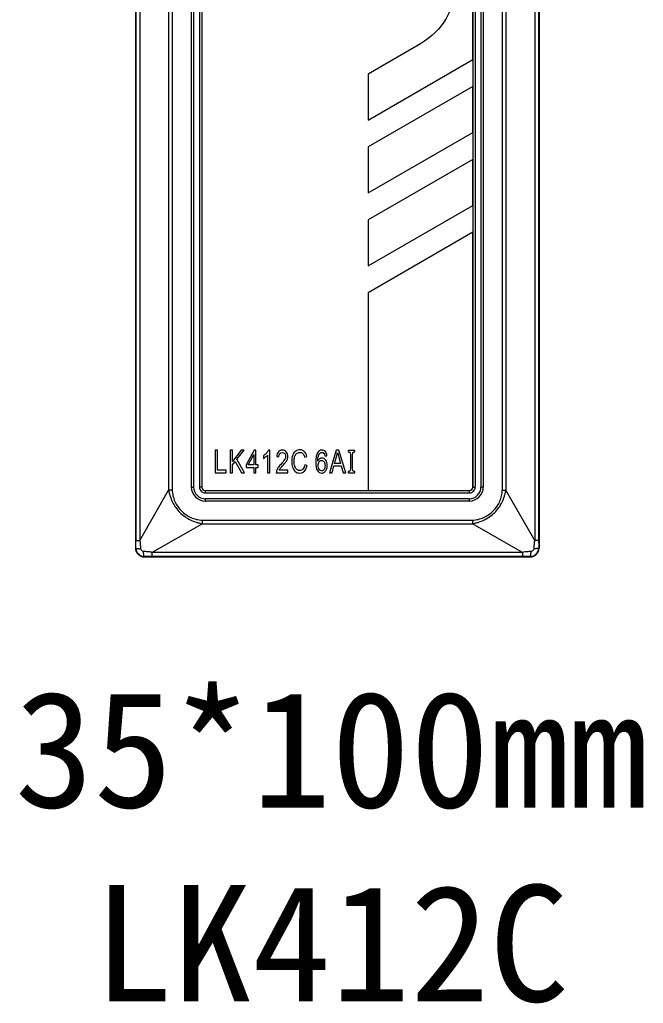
# Model space of a CAD drawing. Header units: millimetres. Extents: x 33157 to 59611, y -29750 to 1750.
# Drawn here: x 54111.2 to 54164.8, y -4055.3 to -3970.7 of the extents above; entities that cross this region are included whole.
import ezdxf

# ---------------------------------------------------------------- set-up
doc = ezdxf.new("R2010")
doc.units = ezdxf.units.MM
doc.layers.get('0').update_dxf_attribs({"lineweight": 18})
doc.layers.add('细实线', color=7, linetype='Continuous', lineweight=20)
doc.styles.add('WMF-宋体0', font='')
doc.styles.get('WMF-宋体0').set_extended_font_data('宋体')

msp = doc.modelspace()

# ---------------------------------------------------------------- linework, layer by layer
at = {"lineweight": 9}
for p, q in [((54121.109, -3917.66), (54121.109, -4016.16)), ((54121.147, -3918.324), (54121.147, -4015.496)), ((54121.489, -3918.324), (54121.489, -4015.496)), ((54155.43, -3918.324), (54155.43, -4015.496)), ((54155.771, -3918.324), (54155.771, -4015.496)), ((54155.809, -3917.66), (54155.809, -4016.16)), ((54123.955, -3922.641), (54123.955, -4011.179)), ((54124.271, -3922.641), (54124.271, -4011.179)), ((54125.909, -3922.91), (54125.909, -4010.91)), ((54126.109, -3922.91), (54126.109, -4010.91)), ((54126.609, -3922.91), (54126.609, -4010.91)), ((54126.809, -3922.91), (54126.809, -4010.91)), ((54150.109, -3922.91), (54150.109, -4010.91)), ((54150.309, -3922.91), (54150.309, -4010.91)), ((54150.809, -3922.91), (54150.809, -4010.91)), ((54151.009, -3922.91), (54151.009, -4010.91)), ((54152.647, -3922.641), (54152.647, -4011.179)), ((54152.963, -3922.641), (54152.963, -4011.179)), ((54123.955, -4011.179), (54123.955, -4011.179)), ((54124.271, -4011.179), (54124.271, -4011.179)), ((54126.109, -4010.91), (54126.109, -4010.91)), ((54126.809, -4010.91), (54126.809, -4010.91)), ((54127.109, -4011.21), (54127.109, -4011.21)), ((54127.109, -4011.21), (54127.109, -4011.41)), ((54149.809, -4011.21), (54149.809, -4011.21)), ((54149.809, -4011.21), (54149.809, -4011.21)), ((54149.809, -4011.21), (54149.809, -4011.41)), ((54149.809, -4011.21), (54149.809, -4011.21)), ((54150.309, -4010.91), (54150.309, -4010.91)), ((54151.009, -4010.91), (54151.009, -4010.91)), ((54152.963, -4011.179), (54152.963, -4011.179)), ((54127.109, -4011.91), (54127.109, -4011.91)), ((54127.109, -4011.91), (54127.109, -4012.11)), ((54149.809, -4011.41), (54149.809, -4011.41)), ((54149.809, -4011.91), (54149.809, -4011.91)), ((54149.809, -4011.91), (54149.809, -4011.91)), ((54149.809, -4011.91), (54149.809, -4012.11)), ((54149.809, -4012.11), (54149.809, -4012.11)), ((54126.84, -4013.748), (54126.84, -4013.748)), ((54126.84, -4013.748), (54126.84, -4014.064)), ((54150.079, -4013.748), (54150.079, -4013.748)), ((54150.079, -4013.748), (54150.079, -4013.748)), ((54150.079, -4013.748), (54150.079, -4014.064)), ((54126.84, -4014.064), (54126.84, -4014.064)), ((54150.079, -4014.064), (54150.079, -4014.064)), ((54121.489, -4015.496), (54121.489, -4015.496)), ((54155.771, -4015.496), (54155.771, -4015.496)), ((54121.146, -4016.16), (54121.146, -4016.16)), ((54155.809, -4016.16), (54155.809, -4016.16)), ((54121.859, -4016.873), (54121.859, -4016.873)), ((54121.859, -4016.873), (54121.859, -4016.91)), ((54122.523, -4016.53), (54122.523, -4016.53)), ((54122.523, -4016.53), (54122.523, -4016.872)), ((54154.395, -4016.53), (54154.395, -4016.53)), ((54154.395, -4016.53), (54154.395, -4016.53)), ((54154.395, -4016.53), (54154.395, -4016.872)), ((54154.395, -4016.872), (54154.395, -4016.872)), ((54155.059, -4016.873), (54155.059, -4016.873)), ((54155.059, -4016.873), (54155.059, -4016.91)), ((54155.059, -4016.91), (54155.059, -4016.91))]:
    msp.add_line(p, q, dxfattribs=at)
for points, knots in [([(54148.609, -3922.61), (54148.609, -3922.61), (54149.809, -3922.61), (54149.809, -3922.61), (54149.974, -3922.61), (54150.109, -3922.745), (54150.109, -3922.91), (54150.109, -3922.91), (54150.109, -3974.167), (54150.109, -3974.167), (54150.109, -3974.167), (54141.109, -3979.363), (54141.109, -3979.363), (54141.109, -3979.363), (54141.109, -3975.406), (54141.109, -3975.406), (54141.109, -3975.406), (54145.609, -3972.808), (54145.609, -3972.808), (54147.517, -3971.706), (54148.609, -3969.815), (54148.609, -3967.612), (54148.609, -3967.612), (54148.609, -3922.61), (54148.609, -3922.61)], [0, 0, 0, 0, 145624.09115, 145624.09115, 145624.09115, 291248.1823, 291248.1823, 291248.1823, 436872.27345, 436872.27345, 436872.27345, 582496.3646, 582496.3646, 582496.3646, 728120.45575, 728120.45575, 728120.45575, 873744.5469, 873744.5469, 873744.5469, 1019368.63805, 1019368.63805, 1019368.63805, 1164992.7292, 1164992.7292, 1164992.7292, 1164992.7292]), ([(54150.109, -3976.477), (54150.109, -3976.477), (54150.109, -3980.434), (54150.109, -3980.434), (54150.109, -3980.434), (54141.109, -3985.63), (54141.109, -3985.63), (54141.109, -3985.63), (54141.109, -3981.673), (54141.109, -3981.673), (54141.109, -3981.673), (54150.109, -3976.477), (54150.109, -3976.477)], [0, 0, 0, 0, 155636.982052, 155636.982052, 155636.982052, 311273.964105, 311273.964105, 311273.964105, 466910.946157, 466910.946157, 466910.946157, 622547.928209, 622547.928209, 622547.928209, 622547.928209]), ([(54150.109, -3982.744), (54150.109, -3982.744), (54150.109, -3986.701), (54150.109, -3986.701), (54150.109, -3986.701), (54141.109, -3991.898), (54141.109, -3991.898), (54141.109, -3991.898), (54141.109, -3987.94), (54141.109, -3987.94), (54141.109, -3987.94), (54150.109, -3982.744), (54150.109, -3982.744)], [0, 0, 0, 0, 155646.516751, 155646.516751, 155646.516751, 311293.033503, 311293.033503, 311293.033503, 466939.550254, 466939.550254, 466939.550254, 622586.067006, 622586.067006, 622586.067006, 622586.067006]), ([(54150.109, -3989.011), (54150.109, -3989.011), (54150.109, -4010.91), (54150.109, -4010.91), (54150.109, -4011.075), (54149.974, -4011.21), (54149.809, -4011.21), (54149.809, -4011.21), (54141.109, -4011.21), (54141.109, -4011.21), (54141.109, -4011.21), (54141.109, -3994.207), (54141.109, -3994.207), (54141.109, -3994.207), (54150.109, -3989.011), (54150.109, -3989.011)], [0, 0, 0, 0, 151266.242005, 151266.242005, 151266.242005, 302532.484009, 302532.484009, 302532.484009, 453798.726014, 453798.726014, 453798.726014, 605064.968019, 605064.968019, 605064.968019, 756331.210023, 756331.210023, 756331.210023, 756331.210023]), ([(54127.959, -4009.678), (54127.959, -4009.678), (54127.959, -4007.743), (54127.959, -4007.743), (54127.959, -4007.743), (54128.158, -4007.743), (54128.158, -4007.743), (54128.158, -4007.743), (54128.158, -4009.451), (54128.158, -4009.451), (54128.158, -4009.451), (54128.894, -4009.451), (54128.894, -4009.451), (54128.894, -4009.451), (54128.894, -4009.678), (54128.894, -4009.678), (54128.894, -4009.678), (54127.959, -4009.678), (54127.959, -4009.678)], [0, 0, 0, 0, 149012.941153, 149012.941153, 149012.941153, 298025.882306, 298025.882306, 298025.882306, 447038.82346, 447038.82346, 447038.82346, 596051.764613, 596051.764613, 596051.764613, 745064.705766, 745064.705766, 745064.705766, 894077.646919, 894077.646919, 894077.646919, 894077.646919]), ([(54129.238, -4009.678), (54129.238, -4009.678), (54129.238, -4007.743), (54129.238, -4007.743), (54129.238, -4007.743), (54129.437, -4007.743), (54129.437, -4007.743), (54129.437, -4007.743), (54129.437, -4008.702), (54129.437, -4008.702), (54129.437, -4008.702), (54130.18, -4007.743), (54130.18, -4007.743), (54130.18, -4007.743), (54130.448, -4007.743), (54130.448, -4007.743), (54130.448, -4007.743), (54129.821, -4008.527), (54129.821, -4008.527), (54129.821, -4008.527), (54130.476, -4009.678), (54130.476, -4009.678), (54130.476, -4009.678), (54130.214, -4009.678), (54130.214, -4009.678), (54130.214, -4009.678), (54129.682, -4008.701), (54129.682, -4008.701), (54129.682, -4008.701), (54129.437, -4009.007), (54129.437, -4009.007), (54129.437, -4009.007), (54129.437, -4009.678), (54129.437, -4009.678), (54129.437, -4009.678), (54129.238, -4009.678), (54129.238, -4009.678)], [0, 0, 0, 0, 142386.605325, 142386.605325, 142386.605325, 284773.21065, 284773.21065, 284773.21065, 427159.815976, 427159.815976, 427159.815976, 569546.421301, 569546.421301, 569546.421301, 711933.026626, 711933.026626, 711933.026626, 854319.631951, 854319.631951, 854319.631951, 996706.237277, 996706.237277, 996706.237277, 1139092.842602, 1139092.842602, 1139092.842602, 1281479.447927, 1281479.447927, 1281479.447927, 1423866.053252, 1423866.053252, 1423866.053252, 1566252.658577, 1566252.658577, 1566252.658577, 1708639.263903, 1708639.263903, 1708639.263903, 1708639.263903]), ([(54131.271, -4009.678), (54131.271, -4009.678), (54131.271, -4009.216), (54131.271, -4009.216), (54131.271, -4009.216), (54130.621, -4009.216), (54130.621, -4009.216), (54130.621, -4009.216), (54130.621, -4008.997), (54130.621, -4008.997), (54130.621, -4008.997), (54131.305, -4007.743), (54131.305, -4007.743), (54131.305, -4007.743), (54131.455, -4007.743), (54131.455, -4007.743), (54131.455, -4007.743), (54131.455, -4008.997), (54131.455, -4008.997), (54131.455, -4008.997), (54131.658, -4008.997), (54131.658, -4008.997), (54131.658, -4008.997), (54131.658, -4009.216), (54131.658, -4009.216), (54131.658, -4009.216), (54131.455, -4009.216), (54131.455, -4009.216), (54131.455, -4009.216), (54131.455, -4009.678), (54131.455, -4009.678), (54131.455, -4009.678), (54131.271, -4009.678), (54131.271, -4009.678)], [0, 0, 0, 0, 142808.965288, 142808.965288, 142808.965288, 285617.930576, 285617.930576, 285617.930576, 428426.895864, 428426.895864, 428426.895864, 571235.861152, 571235.861152, 571235.861152, 714044.82644, 714044.82644, 714044.82644, 856853.791728, 856853.791728, 856853.791728, 999662.757016, 999662.757016, 999662.757016, 1142471.722304, 1142471.722304, 1142471.722304, 1285280.687593, 1285280.687593, 1285280.687593, 1428089.652881, 1428089.652881, 1428089.652881, 1570898.618169, 1570898.618169, 1570898.618169, 1570898.618169]), ([(54132.653, -4009.678), (54132.653, -4009.678), (54132.468, -4009.678), (54132.468, -4009.678), (54132.468, -4009.678), (54132.468, -4008.163), (54132.468, -4008.163), (54132.424, -4008.218), (54132.366, -4008.273), (54132.294, -4008.327), (54132.223, -4008.382), (54132.158, -4008.423), (54132.101, -4008.45), (54132.101, -4008.45), (54132.101, -4008.22), (54132.101, -4008.22), (54132.203, -4008.158), (54132.293, -4008.082), (54132.37, -4007.993), (54132.447, -4007.904), (54132.502, -4007.818), (54132.534, -4007.734), (54132.534, -4007.734), (54132.653, -4007.734), (54132.653, -4007.734), (54132.653, -4007.734), (54132.653, -4009.678), (54132.653, -4009.678)], [0, 0, 0, 0, 144377.80983, 144377.80983, 144377.80983, 288755.61966, 288755.61966, 288755.61966, 433133.42949, 433133.42949, 433133.42949, 577511.23932, 577511.23932, 577511.23932, 721889.04915, 721889.04915, 721889.04915, 866266.85898, 866266.85898, 866266.85898, 1010644.66881, 1010644.66881, 1010644.66881, 1155022.47864, 1155022.47864, 1155022.47864, 1299400.28847, 1299400.28847, 1299400.28847, 1299400.28847]), ([(54134.205, -4009.451), (54134.205, -4009.451), (54134.205, -4009.678), (54134.205, -4009.678), (54134.205, -4009.678), (54133.214, -4009.678), (54133.214, -4009.678), (54133.213, -4009.62), (54133.22, -4009.565), (54133.236, -4009.512), (54133.261, -4009.425), (54133.302, -4009.339), (54133.358, -4009.255), (54133.414, -4009.171), (54133.494, -4009.074), (54133.599, -4008.963), (54133.761, -4008.791), (54133.871, -4008.654), (54133.928, -4008.553), (54133.986, -4008.452), (54134.015, -4008.357), (54134.015, -4008.267), (54134.015, -4008.173), (54133.989, -4008.093), (54133.937, -4008.029), (54133.884, -4007.964), (54133.816, -4007.932), (54133.732, -4007.932), (54133.643, -4007.932), (54133.572, -4007.966), (54133.519, -4008.034), (54133.466, -4008.102), (54133.439, -4008.197), (54133.438, -4008.318), (54133.438, -4008.318), (54133.25, -4008.294), (54133.25, -4008.294), (54133.263, -4008.112), (54133.311, -4007.973), (54133.396, -4007.878), (54133.481, -4007.782), (54133.594, -4007.734), (54133.736, -4007.734), (54133.88, -4007.734), (54133.994, -4007.786), (54134.077, -4007.889), (54134.161, -4007.992), (54134.203, -4008.12), (54134.203, -4008.272), (54134.203, -4008.35), (54134.191, -4008.426), (54134.166, -4008.501), (54134.142, -4008.576), (54134.101, -4008.655), (54134.044, -4008.738), (54133.987, -4008.82), (54133.893, -4008.934), (54133.761, -4009.078), (54133.651, -4009.198), (54133.579, -4009.279), (54133.548, -4009.322), (54133.517, -4009.365), (54133.491, -4009.407), (54133.47, -4009.451), (54133.47, -4009.451), (54134.205, -4009.451), (54134.205, -4009.451)], [0, 0, 0, 0, 139385.163439, 139385.163439, 139385.163439, 278770.326878, 278770.326878, 278770.326878, 418155.490317, 418155.490317, 418155.490317, 557540.653756, 557540.653756, 557540.653756, 696925.817194, 696925.817194, 696925.817194, 836310.980633, 836310.980633, 836310.980633, 975696.144072, 975696.144072, 975696.144072, 1115081.307511, 1115081.307511, 1115081.307511, 1254466.47095, 1254466.47095, 1254466.47095, 1393851.634389, 1393851.634389, 1393851.634389, 1533236.797828, 1533236.797828, 1533236.797828, 1672621.961267, 1672621.961267, 1672621.961267, 1812007.124706, 1812007.124706, 1812007.124706, 1951392.288144, 1951392.288144, 1951392.288144, 2090777.451583, 2090777.451583, 2090777.451583, 2230162.615022, 2230162.615022, 2230162.615022, 2369547.778461, 2369547.778461, 2369547.778461, 2508932.9419, 2508932.9419, 2508932.9419, 2648318.105339, 2648318.105339, 2648318.105339, 2787703.268778, 2787703.268778, 2787703.268778, 2927088.432217, 2927088.432217, 2927088.432217, 3066473.595656, 3066473.595656, 3066473.595656, 3066473.595656]), ([(54135.66, -4008.999), (54135.66, -4008.999), (54135.858, -4009.064), (54135.858, -4009.064), (54135.817, -4009.274), (54135.742, -4009.434), (54135.635, -4009.544), (54135.527, -4009.655), (54135.395, -4009.71), (54135.24, -4009.71), (54135.079, -4009.71), (54134.948, -4009.668), (54134.846, -4009.583), (54134.745, -4009.498), (54134.669, -4009.375), (54134.616, -4009.214), (54134.564, -4009.053), (54134.537, -4008.88), (54134.537, -4008.696), (54134.537, -4008.494), (54134.567, -4008.319), (54134.626, -4008.169), (54134.686, -4008.019), (54134.771, -4007.905), (54134.88, -4007.827), (54134.99, -4007.749), (54135.111, -4007.71), (54135.243, -4007.71), (54135.392, -4007.71), (54135.518, -4007.759), (54135.62, -4007.858), (54135.722, -4007.957), (54135.793, -4008.095), (54135.833, -4008.273), (54135.833, -4008.273), (54135.639, -4008.333), (54135.639, -4008.333), (54135.604, -4008.192), (54135.554, -4008.089), (54135.488, -4008.025), (54135.422, -4007.961), (54135.339, -4007.929), (54135.239, -4007.929), (54135.125, -4007.929), (54135.028, -4007.965), (54134.951, -4008.036), (54134.874, -4008.107), (54134.82, -4008.203), (54134.789, -4008.323), (54134.758, -4008.443), (54134.742, -4008.567), (54134.742, -4008.694), (54134.742, -4008.859), (54134.76, -4009.002), (54134.797, -4009.125), (54134.834, -4009.248), (54134.892, -4009.339), (54134.97, -4009.4), (54135.048, -4009.461), (54135.132, -4009.491), (54135.223, -4009.491), (54135.334, -4009.491), (54135.427, -4009.45), (54135.504, -4009.367), (54135.581, -4009.284), (54135.633, -4009.162), (54135.66, -4008.999)], [0, 0, 0, 0, 139388.392898, 139388.392898, 139388.392898, 278776.785797, 278776.785797, 278776.785797, 418165.178695, 418165.178695, 418165.178695, 557553.571594, 557553.571594, 557553.571594, 696941.964492, 696941.964492, 696941.964492, 836330.357391, 836330.357391, 836330.357391, 975718.750289, 975718.750289, 975718.750289, 1115107.143187, 1115107.143187, 1115107.143187, 1254495.536086, 1254495.536086, 1254495.536086, 1393883.928984, 1393883.928984, 1393883.928984, 1533272.321883, 1533272.321883, 1533272.321883, 1672660.714781, 1672660.714781, 1672660.714781, 1812049.10768, 1812049.10768, 1812049.10768, 1951437.500578, 1951437.500578, 1951437.500578, 2090825.893476, 2090825.893476, 2090825.893476, 2230214.286375, 2230214.286375, 2230214.286375, 2369602.679273, 2369602.679273, 2369602.679273, 2508991.072172, 2508991.072172, 2508991.072172, 2648379.46507, 2648379.46507, 2648379.46507, 2787767.857969, 2787767.857969, 2787767.857969, 2927156.250867, 2927156.250867, 2927156.250867, 3066544.643766, 3066544.643766, 3066544.643766, 3066544.643766]), ([(54137.566, -4008.216), (54137.566, -4008.216), (54137.384, -4008.234), (54137.384, -4008.234), (54137.368, -4008.141), (54137.345, -4008.073), (54137.314, -4008.031), (54137.265, -4007.963), (54137.203, -4007.929), (54137.13, -4007.929), (54137.071, -4007.929), (54137.019, -4007.95), (54136.974, -4007.993), (54136.916, -4008.047), (54136.871, -4008.126), (54136.837, -4008.231), (54136.803, -4008.336), (54136.786, -4008.485), (54136.784, -4008.678), (54136.829, -4008.591), (54136.883, -4008.526), (54136.947, -4008.484), (54137.011, -4008.442), (54137.078, -4008.421), (54137.149, -4008.421), (54137.271, -4008.421), (54137.376, -4008.479), (54137.462, -4008.596), (54137.548, -4008.713), (54137.591, -4008.863), (54137.591, -4009.048), (54137.591, -4009.17), (54137.571, -4009.283), (54137.531, -4009.387), (54137.49, -4009.492), (54137.435, -4009.571), (54137.363, -4009.627), (54137.293, -4009.682), (54137.212, -4009.71), (54137.122, -4009.71), (54136.969, -4009.71), (54136.844, -4009.637), (54136.748, -4009.492), (54136.651, -4009.346), (54136.603, -4009.106), (54136.603, -4008.772), (54136.603, -4008.398), (54136.656, -4008.126), (54136.763, -4007.956), (54136.857, -4007.808), (54136.982, -4007.734), (54137.141, -4007.734), (54137.259, -4007.734), (54137.356, -4007.777), (54137.431, -4007.862), (54137.506, -4007.948), (54137.551, -4008.065), (54137.566, -4008.216)], [0, 0, 0, 0, 139858.194679, 139858.194679, 139858.194679, 279716.389358, 279716.389358, 279716.389358, 419574.584038, 419574.584038, 419574.584038, 559432.778717, 559432.778717, 559432.778717, 699290.973396, 699290.973396, 699290.973396, 839149.168075, 839149.168075, 839149.168075, 979007.362755, 979007.362755, 979007.362755, 1118865.557434, 1118865.557434, 1118865.557434, 1258723.752113, 1258723.752113, 1258723.752113, 1398581.946792, 1398581.946792, 1398581.946792, 1538440.141472, 1538440.141472, 1538440.141472, 1678298.336151, 1678298.336151, 1678298.336151, 1818156.53083, 1818156.53083, 1818156.53083, 1958014.725509, 1958014.725509, 1958014.725509, 2097872.920189, 2097872.920189, 2097872.920189, 2237731.114868, 2237731.114868, 2237731.114868, 2377589.309547, 2377589.309547, 2377589.309547, 2517447.504226, 2517447.504226, 2517447.504226, 2657305.698906, 2657305.698906, 2657305.698906, 2657305.698906]), ([(54137.799, -4009.678), (54137.799, -4009.678), (54138.373, -4007.743), (54138.373, -4007.743), (54138.373, -4007.743), (54138.591, -4007.743), (54138.591, -4007.743), (54138.591, -4007.743), (54139.2, -4009.678), (54139.2, -4009.678), (54139.2, -4009.678), (54138.975, -4009.678), (54138.975, -4009.678), (54138.975, -4009.678), (54138.802, -4009.091), (54138.802, -4009.091), (54138.802, -4009.091), (54138.171, -4009.091), (54138.171, -4009.091), (54138.171, -4009.091), (54138.009, -4009.678), (54138.009, -4009.678), (54138.009, -4009.678), (54137.799, -4009.678), (54137.799, -4009.678)], [0, 0, 0, 0, 145724.965893, 145724.965893, 145724.965893, 291449.931787, 291449.931787, 291449.931787, 437174.89768, 437174.89768, 437174.89768, 582899.863573, 582899.863573, 582899.863573, 728624.829466, 728624.829466, 728624.829466, 874349.79536, 874349.79536, 874349.79536, 1020074.761253, 1020074.761253, 1020074.761253, 1165799.727146, 1165799.727146, 1165799.727146, 1165799.727146]), ([(54138.23, -4008.883), (54138.23, -4008.883), (54138.74, -4008.883), (54138.74, -4008.883), (54138.74, -4008.883), (54138.584, -4008.347), (54138.584, -4008.347), (54138.536, -4008.184), (54138.501, -4008.049), (54138.476, -4007.943), (54138.456, -4008.069), (54138.428, -4008.193), (54138.394, -4008.315), (54138.394, -4008.315), (54138.23, -4008.883), (54138.23, -4008.883)], [0, 0, 0, 0, 151283.327295, 151283.327295, 151283.327295, 302566.65459, 302566.65459, 302566.65459, 453849.981885, 453849.981885, 453849.981885, 605133.309179, 605133.309179, 605133.309179, 756416.636474, 756416.636474, 756416.636474, 756416.636474]), ([(54139.399, -4007.78), (54139.399, -4007.78), (54139.959, -4007.78), (54139.959, -4007.78), (54139.959, -4007.78), (54139.959, -4007.894), (54139.959, -4007.894), (54139.959, -4007.894), (54139.916, -4007.894), (54139.916, -4007.894), (54139.863, -4007.894), (54139.826, -4007.908), (54139.806, -4007.937), (54139.786, -4007.966), (54139.776, -4008.031), (54139.776, -4008.134), (54139.776, -4008.134), (54139.776, -4009.357), (54139.776, -4009.357), (54139.776, -4009.435), (54139.784, -4009.489), (54139.8, -4009.519), (54139.816, -4009.549), (54139.854, -4009.563), (54139.916, -4009.563), (54139.916, -4009.563), (54139.959, -4009.563), (54139.959, -4009.563), (54139.959, -4009.563), (54139.959, -4009.678), (54139.959, -4009.678), (54139.959, -4009.678), (54139.399, -4009.678), (54139.399, -4009.678), (54139.399, -4009.678), (54139.399, -4009.563), (54139.399, -4009.563), (54139.399, -4009.563), (54139.444, -4009.563), (54139.444, -4009.563), (54139.497, -4009.563), (54139.534, -4009.551), (54139.553, -4009.527), (54139.572, -4009.503), (54139.582, -4009.446), (54139.582, -4009.357), (54139.582, -4009.357), (54139.582, -4008.106), (54139.582, -4008.106), (54139.582, -4008.022), (54139.574, -4007.966), (54139.558, -4007.937), (54139.543, -4007.908), (54139.504, -4007.894), (54139.444, -4007.894), (54139.444, -4007.894), (54139.399, -4007.894), (54139.399, -4007.894), (54139.399, -4007.894), (54139.399, -4007.78), (54139.399, -4007.78)], [0, 0, 0, 0, 139763.36113, 139763.36113, 139763.36113, 279526.722259, 279526.722259, 279526.722259, 419290.083389, 419290.083389, 419290.083389, 559053.444519, 559053.444519, 559053.444519, 698816.805649, 698816.805649, 698816.805649, 838580.166778, 838580.166778, 838580.166778, 978343.527908, 978343.527908, 978343.527908, 1118106.889038, 1118106.889038, 1118106.889038, 1257870.250168, 1257870.250168, 1257870.250168, 1397633.611297, 1397633.611297, 1397633.611297, 1537396.972427, 1537396.972427, 1537396.972427, 1677160.333557, 1677160.333557, 1677160.333557, 1816923.694687, 1816923.694687, 1816923.694687, 1956687.055816, 1956687.055816, 1956687.055816, 2096450.416946, 2096450.416946, 2096450.416946, 2236213.778076, 2236213.778076, 2236213.778076, 2375977.139206, 2375977.139206, 2375977.139206, 2515740.500335, 2515740.500335, 2515740.500335, 2655503.861465, 2655503.861465, 2655503.861465, 2795267.222595, 2795267.222595, 2795267.222595, 2795267.222595]), ([(54131.271, -4008.997), (54131.271, -4008.997), (54131.271, -4008.126), (54131.271, -4008.126), (54131.271, -4008.126), (54130.802, -4008.997), (54130.802, -4008.997), (54130.802, -4008.997), (54131.271, -4008.997), (54131.271, -4008.997)], [0, 0, 0, 0, 161595.092137, 161595.092137, 161595.092137, 323190.184274, 323190.184274, 323190.184274, 484785.276411, 484785.276411, 484785.276411, 484785.276411]), ([(54136.814, -4009.051), (54136.814, -4009.133), (54136.827, -4009.211), (54136.854, -4009.286), (54136.881, -4009.361), (54136.919, -4009.417), (54136.966, -4009.456), (54137.014, -4009.496), (54137.065, -4009.515), (54137.119, -4009.515), (54137.198, -4009.515), (54137.265, -4009.475), (54137.32, -4009.394), (54137.375, -4009.313), (54137.403, -4009.203), (54137.403, -4009.064), (54137.403, -4008.93), (54137.376, -4008.825), (54137.321, -4008.748), (54137.266, -4008.67), (54137.197, -4008.632), (54137.112, -4008.632), (54137.029, -4008.632), (54136.958, -4008.67), (54136.9, -4008.748), (54136.843, -4008.825), (54136.814, -4008.925), (54136.814, -4009.051)], [0, 0, 0, 0, 144392.241238, 144392.241238, 144392.241238, 288784.482475, 288784.482475, 288784.482475, 433176.723713, 433176.723713, 433176.723713, 577568.96495, 577568.96495, 577568.96495, 721961.206188, 721961.206188, 721961.206188, 866353.447425, 866353.447425, 866353.447425, 1010745.688663, 1010745.688663, 1010745.688663, 1155137.9299, 1155137.9299, 1155137.9299, 1299530.171138, 1299530.171138, 1299530.171138, 1299530.171138])]:
    msp.add_open_spline(points, degree=3, knots=knots)
for points in [[(54121.489, -4015.496), (54121.489, -4015.496), (54123.955, -4011.179), (54123.955, -4011.179)], [(54124.271, -4011.179), (54124.271, -4011.179), (54123.955, -4011.179), (54123.955, -4011.179)], [(54125.909, -4010.91), (54125.909, -4010.91), (54126.109, -4010.91), (54126.109, -4010.91)], [(54126.809, -4010.91), (54126.809, -4010.91), (54126.609, -4010.91), (54126.609, -4010.91)], [(54127.109, -4011.21), (54127.109, -4011.21), (54149.809, -4011.21), (54149.809, -4011.21)], [(54127.109, -4011.21), (54127.109, -4011.21), (54149.809, -4011.21), (54149.809, -4011.21)], [(54150.109, -4010.91), (54150.109, -4010.91), (54150.309, -4010.91), (54150.309, -4010.91)], [(54151.009, -4010.91), (54151.009, -4010.91), (54150.809, -4010.91), (54150.809, -4010.91)], [(54152.647, -4011.179), (54152.647, -4011.179), (54152.963, -4011.179), (54152.963, -4011.179)], [(54155.43, -4015.496), (54155.43, -4015.496), (54152.963, -4011.179), (54152.963, -4011.179)], [(54127.109, -4011.41), (54127.109, -4011.41), (54149.809, -4011.41), (54149.809, -4011.41)], [(54149.809, -4011.91), (54149.809, -4011.91), (54127.109, -4011.91), (54127.109, -4011.91)], [(54149.809, -4012.11), (54149.809, -4012.11), (54127.109, -4012.11), (54127.109, -4012.11)], [(54126.84, -4013.748), (54126.84, -4013.748), (54150.079, -4013.748), (54150.079, -4013.748)], [(54122.523, -4016.53), (54122.523, -4016.53), (54126.84, -4014.064), (54126.84, -4014.064)], [(54126.84, -4014.064), (54126.84, -4014.064), (54150.079, -4014.064), (54150.079, -4014.064)], [(54154.395, -4016.53), (54154.395, -4016.53), (54150.079, -4014.064), (54150.079, -4014.064)], [(54121.147, -4015.496), (54121.147, -4015.496), (54121.489, -4015.496), (54121.489, -4015.496)], [(54121.146, -4016.16), (54121.147, -4015.938), (54121.147, -4015.717), (54121.147, -4015.496)], [(54155.771, -4015.496), (54155.771, -4015.496), (54155.43, -4015.496), (54155.43, -4015.496)], [(54155.771, -4015.496), (54155.772, -4015.717), (54155.772, -4015.938), (54155.772, -4016.16)], [(54121.146, -4016.16), (54121.146, -4016.16), (54121.109, -4016.16), (54121.109, -4016.16)], [(54155.772, -4016.16), (54155.772, -4016.16), (54155.809, -4016.16), (54155.809, -4016.16)], [(54121.859, -4016.91), (54121.859, -4016.91), (54155.059, -4016.91), (54155.059, -4016.91)], [(54122.523, -4016.872), (54122.302, -4016.872), (54122.081, -4016.872), (54121.859, -4016.873)], [(54154.395, -4016.53), (54154.395, -4016.53), (54122.523, -4016.53), (54122.523, -4016.53)], [(54154.395, -4016.872), (54154.395, -4016.872), (54122.523, -4016.872), (54122.523, -4016.872)], [(54155.059, -4016.873), (54154.838, -4016.872), (54154.616, -4016.872), (54154.395, -4016.872)]]:
    msp.add_open_spline(points, degree=3, dxfattribs=at)
for points, knots in [([(54123.955, -4011.179), (54123.977, -4011.267), (54123.996, -4011.356), (54124.018, -4011.444), (54124.04, -4011.532), (54124.064, -4011.62), (54124.092, -4011.707), (54124.146, -4011.88), (54124.212, -4012.05), (54124.292, -4012.213), (54124.372, -4012.376), (54124.465, -4012.533), (54124.57, -4012.682), (54124.675, -4012.83), (54124.793, -4012.969), (54124.921, -4013.098), (54125.05, -4013.226), (54125.189, -4013.344), (54125.338, -4013.449), (54125.486, -4013.555), (54125.643, -4013.647), (54125.806, -4013.727), (54125.969, -4013.807), (54126.139, -4013.873), (54126.312, -4013.928), (54126.399, -4013.955), (54126.487, -4013.979), (54126.575, -4014.001), (54126.663, -4014.023), (54126.752, -4014.042), (54126.84, -4014.064)], [0, 0, 0, 0, 143708.424062, 143708.424062, 143708.424062, 287416.848124, 287416.848124, 287416.848124, 431125.272187, 431125.272187, 431125.272187, 574833.696249, 574833.696249, 574833.696249, 718542.120311, 718542.120311, 718542.120311, 862250.544373, 862250.544373, 862250.544373, 1005958.968435, 1005958.968435, 1005958.968435, 1149667.392498, 1149667.392498, 1149667.392498, 1293375.81656, 1293375.81656, 1293375.81656, 1437084.240622, 1437084.240622, 1437084.240622, 1437084.240622]), ([(54124.271, -4011.179), (54124.271, -4011.345), (54124.294, -4011.512), (54124.332, -4011.674), (54124.37, -4011.836), (54124.423, -4011.994), (54124.491, -4012.146), (54124.627, -4012.449), (54124.82, -4012.728), (54125.056, -4012.963), (54125.291, -4013.199), (54125.57, -4013.392), (54125.873, -4013.528), (54126.025, -4013.596), (54126.183, -4013.649), (54126.345, -4013.687), (54126.507, -4013.725), (54126.674, -4013.748), (54126.84, -4013.748)], [0, 0, 0, 0, 149011.211682, 149011.211682, 149011.211682, 298022.423365, 298022.423365, 298022.423365, 447033.635047, 447033.635047, 447033.635047, 596044.846729, 596044.846729, 596044.846729, 745056.058412, 745056.058412, 745056.058412, 894067.270094, 894067.270094, 894067.270094, 894067.270094]), ([(54125.909, -4010.91), (54125.909, -4011.228), (54126.036, -4011.533), (54126.261, -4011.758), (54126.486, -4011.983), (54126.791, -4012.11), (54127.109, -4012.11)], [0, 0, 0, 0, 175525.874555, 175525.874555, 175525.874555, 351051.749111, 351051.749111, 351051.749111, 351051.749111]), ([(54126.109, -4010.91), (54126.109, -4011.175), (54126.215, -4011.429), (54126.402, -4011.617), (54126.59, -4011.805), (54126.844, -4011.91), (54127.109, -4011.91)], [0, 0, 0, 0, 175526.258865, 175526.258865, 175526.258865, 351052.51773, 351052.51773, 351052.51773, 351052.51773]), ([(54126.609, -4010.91), (54126.609, -4011.042), (54126.662, -4011.17), (54126.756, -4011.263), (54126.849, -4011.357), (54126.977, -4011.41), (54127.109, -4011.41)], [0, 0, 0, 0, 175527.22003, 175527.22003, 175527.22003, 351054.440061, 351054.440061, 351054.440061, 351054.440061]), ([(54126.809, -4010.91), (54126.809, -4010.989), (54126.841, -4011.066), (54126.897, -4011.122), (54126.953, -4011.178), (54127.03, -4011.21), (54127.109, -4011.21)], [0, 0, 0, 0, 175527.6045, 175527.6045, 175527.6045, 351055.209001, 351055.209001, 351055.209001, 351055.209001]), ([(54149.809, -4012.11), (54150.127, -4012.11), (54150.433, -4011.983), (54150.658, -4011.758), (54150.883, -4011.533), (54151.009, -4011.228), (54151.009, -4010.91)], [0, 0, 0, 0, 175601.738508, 175601.738508, 175601.738508, 351203.477017, 351203.477017, 351203.477017, 351203.477017]), ([(54149.809, -4011.91), (54150.074, -4011.91), (54150.329, -4011.805), (54150.516, -4011.617), (54150.704, -4011.429), (54150.809, -4011.175), (54150.809, -4010.91)], [0, 0, 0, 0, 175601.266353, 175601.266353, 175601.266353, 351202.532705, 351202.532705, 351202.532705, 351202.532705]), ([(54149.809, -4011.41), (54149.942, -4011.41), (54150.069, -4011.357), (54150.163, -4011.263), (54150.257, -4011.17), (54150.309, -4011.042), (54150.309, -4010.91)], [0, 0, 0, 0, 175600.086069, 175600.086069, 175600.086069, 351200.172138, 351200.172138, 351200.172138, 351200.172138]), ([(54149.809, -4011.21), (54149.889, -4011.21), (54149.965, -4011.178), (54150.021, -4011.122), (54150.078, -4011.066), (54150.109, -4010.989), (54150.109, -4010.91)], [0, 0, 0, 0, 175599.613884, 175599.613884, 175599.613884, 351199.227768, 351199.227768, 351199.227768, 351199.227768]), ([(54150.079, -4013.748), (54150.245, -4013.748), (54150.411, -4013.725), (54150.573, -4013.687), (54150.735, -4013.65), (54150.893, -4013.596), (54151.045, -4013.528), (54151.348, -4013.392), (54151.627, -4013.199), (54151.863, -4012.963), (54152.099, -4012.728), (54152.291, -4012.449), (54152.427, -4012.146), (54152.495, -4011.994), (54152.549, -4011.836), (54152.587, -4011.674), (54152.625, -4011.512), (54152.647, -4011.345), (54152.647, -4011.179)], [0, 0, 0, 0, 149082.130472, 149082.130472, 149082.130472, 298164.260944, 298164.260944, 298164.260944, 447246.391415, 447246.391415, 447246.391415, 596328.521887, 596328.521887, 596328.521887, 745410.652359, 745410.652359, 745410.652359, 894492.782831, 894492.782831, 894492.782831, 894492.782831]), ([(54150.079, -4014.064), (54150.167, -4014.042), (54150.255, -4014.023), (54150.343, -4014.001), (54150.432, -4013.979), (54150.519, -4013.955), (54150.606, -4013.928), (54150.779, -4013.873), (54150.949, -4013.807), (54151.112, -4013.727), (54151.276, -4013.647), (54151.433, -4013.555), (54151.581, -4013.449), (54151.729, -4013.344), (54151.868, -4013.226), (54151.997, -4013.098), (54152.126, -4012.969), (54152.243, -4012.83), (54152.349, -4012.682), (54152.454, -4012.533), (54152.547, -4012.376), (54152.626, -4012.213), (54152.706, -4012.05), (54152.773, -4011.88), (54152.827, -4011.707), (54152.854, -4011.62), (54152.878, -4011.532), (54152.9, -4011.444), (54152.922, -4011.356), (54152.941, -4011.267), (54152.963, -4011.179)], [0, 0, 0, 0, 143777.73105, 143777.73105, 143777.73105, 287555.4621, 287555.4621, 287555.4621, 431333.193149, 431333.193149, 431333.193149, 575110.924199, 575110.924199, 575110.924199, 718888.655249, 718888.655249, 718888.655249, 862666.386299, 862666.386299, 862666.386299, 1006444.117349, 1006444.117349, 1006444.117349, 1150221.848398, 1150221.848398, 1150221.848398, 1293999.579448, 1293999.579448, 1293999.579448, 1437777.310498, 1437777.310498, 1437777.310498, 1437777.310498]), ([(54121.567, -4016.215), (54121.563, -4016.155), (54121.56, -4016.095), (54121.556, -4016.035), (54121.553, -4015.974), (54121.549, -4015.914), (54121.544, -4015.854), (54121.539, -4015.794), (54121.533, -4015.734), (54121.526, -4015.673), (54121.519, -4015.613), (54121.51, -4015.552), (54121.489, -4015.496)], [0, 0, 0, 0, 155636.261415, 155636.261415, 155636.261415, 311272.522831, 311272.522831, 311272.522831, 466908.784246, 466908.784246, 466908.784246, 622545.045662, 622545.045662, 622545.045662, 622545.045662]), ([(54155.43, -4015.496), (54155.418, -4015.524), (54155.412, -4015.553), (54155.406, -4015.583), (54155.401, -4015.613), (54155.396, -4015.643), (54155.392, -4015.673), (54155.385, -4015.733), (54155.379, -4015.793), (54155.375, -4015.854), (54155.37, -4015.914), (54155.366, -4015.974), (54155.362, -4016.035), (54155.358, -4016.095), (54155.355, -4016.155), (54155.352, -4016.215)], [0, 0, 0, 0, 151339.79573, 151339.79573, 151339.79573, 302679.59146, 302679.59146, 302679.59146, 454019.387191, 454019.387191, 454019.387191, 605359.182921, 605359.182921, 605359.182921, 756698.978651, 756698.978651, 756698.978651, 756698.978651]), ([(54121.109, -4016.16), (54121.109, -4016.359), (54121.188, -4016.55), (54121.329, -4016.69), (54121.47, -4016.831), (54121.66, -4016.91), (54121.859, -4016.91)], [0, 0, 0, 0, 175519.400235, 175519.400235, 175519.400235, 351038.80047, 351038.80047, 351038.80047, 351038.80047]), ([(54121.146, -4016.16), (54121.146, -4016.349), (54121.221, -4016.53), (54121.355, -4016.664), (54121.489, -4016.798), (54121.67, -4016.873), (54121.859, -4016.873)], [0, 0, 0, 0, 175519.470957, 175519.470957, 175519.470957, 351038.941915, 351038.941915, 351038.941915, 351038.941915]), ([(54121.146, -4016.16), (54121.147, -4016.164), (54121.151, -4016.167), (54121.155, -4016.17), (54121.163, -4016.174), (54121.171, -4016.177), (54121.179, -4016.179), (54121.191, -4016.183), (54121.204, -4016.186), (54121.217, -4016.188), (54121.234, -4016.191), (54121.251, -4016.194), (54121.268, -4016.196), (54121.313, -4016.202), (54121.358, -4016.206), (54121.403, -4016.209), (54121.457, -4016.212), (54121.512, -4016.214), (54121.567, -4016.215)], [0, 0, 0, 0, 149008.439414, 149008.439414, 149008.439414, 298016.878828, 298016.878828, 298016.878828, 447025.318242, 447025.318242, 447025.318242, 596033.757656, 596033.757656, 596033.757656, 745042.19707, 745042.19707, 745042.19707, 894050.636484, 894050.636484, 894050.636484, 894050.636484]), ([(54121.804, -4016.452), (54121.744, -4016.449), (54121.685, -4016.421), (54121.641, -4016.378), (54121.598, -4016.334), (54121.57, -4016.275), (54121.567, -4016.215)], [0, 0, 0, 0, 175520.373701, 175520.373701, 175520.373701, 351040.747402, 351040.747402, 351040.747402, 351040.747402]), ([(54121.859, -4016.873), (54121.855, -4016.872), (54121.852, -4016.868), (54121.849, -4016.864), (54121.845, -4016.856), (54121.842, -4016.848), (54121.84, -4016.84), (54121.836, -4016.828), (54121.833, -4016.815), (54121.831, -4016.802), (54121.828, -4016.785), (54121.825, -4016.768), (54121.823, -4016.751), (54121.817, -4016.706), (54121.813, -4016.661), (54121.81, -4016.616), (54121.807, -4016.562), (54121.805, -4016.507), (54121.804, -4016.452)], [0, 0, 0, 0, 149010.985085, 149010.985085, 149010.985085, 298021.97017, 298021.97017, 298021.97017, 447032.955254, 447032.955254, 447032.955254, 596043.940339, 596043.940339, 596043.940339, 745054.925424, 745054.925424, 745054.925424, 894065.910509, 894065.910509, 894065.910509, 894065.910509]), ([(54122.523, -4016.53), (54122.495, -4016.519), (54122.466, -4016.512), (54122.436, -4016.507), (54122.406, -4016.501), (54122.376, -4016.497), (54122.346, -4016.493), (54122.286, -4016.485), (54122.226, -4016.48), (54122.165, -4016.475), (54122.105, -4016.471), (54122.045, -4016.467), (54121.984, -4016.463), (54121.924, -4016.459), (54121.864, -4016.456), (54121.804, -4016.452)], [0, 0, 0, 0, 151251.760119, 151251.760119, 151251.760119, 302503.520239, 302503.520239, 302503.520239, 453755.280358, 453755.280358, 453755.280358, 605007.040478, 605007.040478, 605007.040478, 756258.800597, 756258.800597, 756258.800597, 756258.800597]), ([(54155.115, -4016.452), (54155.054, -4016.456), (54154.994, -4016.459), (54154.934, -4016.463), (54154.874, -4016.466), (54154.813, -4016.47), (54154.753, -4016.475), (54154.693, -4016.48), (54154.633, -4016.486), (54154.572, -4016.493), (54154.512, -4016.5), (54154.451, -4016.509), (54154.395, -4016.53)], [0, 0, 0, 0, 155728.935157, 155728.935157, 155728.935157, 311457.870314, 311457.870314, 311457.870314, 467186.805471, 467186.805471, 467186.805471, 622915.740628, 622915.740628, 622915.740628, 622915.740628]), ([(54155.059, -4016.91), (54155.258, -4016.91), (54155.449, -4016.831), (54155.59, -4016.69), (54155.73, -4016.55), (54155.809, -4016.359), (54155.809, -4016.16)], [0, 0, 0, 0, 175626.050424, 175626.050424, 175626.050424, 351252.100847, 351252.100847, 351252.100847, 351252.100847]), ([(54155.059, -4016.873), (54155.248, -4016.873), (54155.43, -4016.798), (54155.564, -4016.664), (54155.697, -4016.53), (54155.772, -4016.349), (54155.772, -4016.16)], [0, 0, 0, 0, 175625.963724, 175625.963724, 175625.963724, 351251.927448, 351251.927448, 351251.927448, 351251.927448]), ([(54155.059, -4016.873), (54155.064, -4016.872), (54155.067, -4016.868), (54155.069, -4016.864), (54155.074, -4016.856), (54155.076, -4016.848), (54155.078, -4016.84), (54155.082, -4016.828), (54155.085, -4016.815), (54155.087, -4016.802), (54155.091, -4016.785), (54155.093, -4016.768), (54155.095, -4016.751), (54155.101, -4016.706), (54155.105, -4016.661), (54155.108, -4016.616), (54155.112, -4016.562), (54155.114, -4016.507), (54155.115, -4016.452)], [0, 0, 0, 0, 149098.930454, 149098.930454, 149098.930454, 298197.860908, 298197.860908, 298197.860908, 447296.791363, 447296.791363, 447296.791363, 596395.721817, 596395.721817, 596395.721817, 745494.652271, 745494.652271, 745494.652271, 894593.582725, 894593.582725, 894593.582725, 894593.582725]), ([(54155.352, -4016.215), (54155.349, -4016.275), (54155.321, -4016.334), (54155.277, -4016.378), (54155.234, -4016.421), (54155.174, -4016.449), (54155.115, -4016.452)], [0, 0, 0, 0, 175624.993236, 175624.993236, 175624.993236, 351249.986472, 351249.986472, 351249.986472, 351249.986472]), ([(54155.772, -4016.16), (54155.772, -4016.164), (54155.767, -4016.167), (54155.763, -4016.17), (54155.755, -4016.174), (54155.747, -4016.177), (54155.739, -4016.179), (54155.727, -4016.183), (54155.714, -4016.186), (54155.701, -4016.188), (54155.684, -4016.191), (54155.667, -4016.194), (54155.65, -4016.196), (54155.606, -4016.202), (54155.56, -4016.206), (54155.515, -4016.209), (54155.461, -4016.212), (54155.406, -4016.214), (54155.352, -4016.215)], [0, 0, 0, 0, 149099.64119, 149099.64119, 149099.64119, 298199.28238, 298199.28238, 298199.28238, 447298.923571, 447298.923571, 447298.923571, 596398.564761, 596398.564761, 596398.564761, 745498.205951, 745498.205951, 745498.205951, 894597.847141, 894597.847141, 894597.847141, 894597.847141])]:
    msp.add_open_spline(points, degree=3, knots=knots, dxfattribs=at)

# ---------------------------------------------------------------- texts
at = {"layer": '细实线', "insert": (54137.927, -4041.874), "char_height": 10, "width": 151.63453, "attachment_point": 5, "style": 'WMF-宋体0'}
msp.add_mtext('\\pxqc;35*100mm\\PLK412C', dxfattribs=at)

doc.saveas('drawing.dxf')
